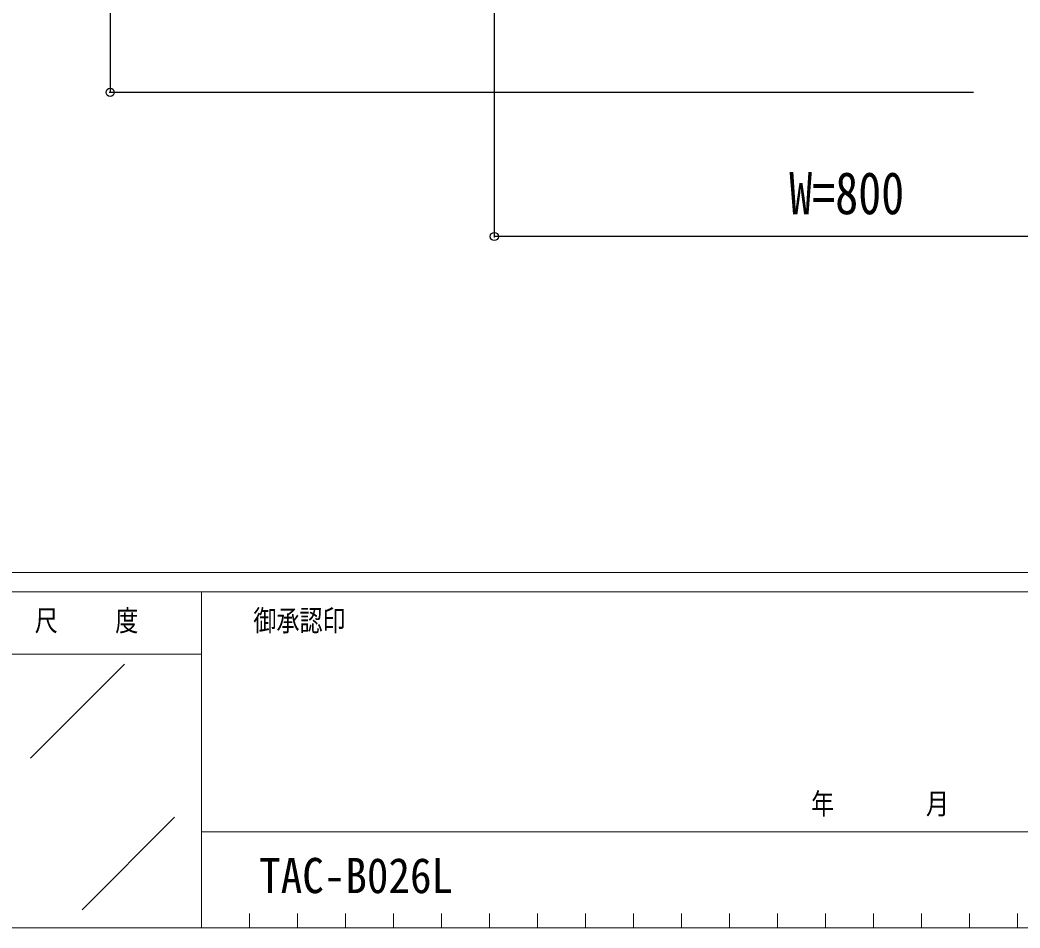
# Model space of a CAD drawing. Units: millimetres, scale not verified. Extents: x -4015 to 4015, y -2862 to 2860.
# Drawn here: x 1936 to 2977, y -2860 to -1915 of the extents above; entities that cross this region are included whole.
import ezdxf
from ezdxf.enums import TextEntityAlignment as Align

# ---------------------------------------------------------------- set-up
doc = ezdxf.new("R2010")
doc.units = ezdxf.units.MM
doc.header["$LTSCALE"] = 10
doc.layers.add('0-1_USER1', color=3, linetype='Continuous')
doc.layers.add('0-4_YKK_D', color=6, linetype='Continuous')
doc.layers.add('0-5_YKK_ZWAK', color=92, linetype='Continuous', lineweight=18)
doc.styles.add('ＭＳ ゴシック', font='')
doc.styles.get('ＭＳ ゴシック').set_extended_font_data('MS Gothic')

msp = doc.modelspace()

# ---------------------------------------------------------------- linework, layer by layer
at = {"layer": '0-4_YKK_D'}
for p, q in [((2029.69, -1629.9), (2029.69, -1989.9)), ((2429.69, -1681.9), (2429.69, -2140.9)), ((2928.69, -1989.9), (2028.69, -1989.9)), ((3229.69, -2139.9), (2429.69, -2139.9))]:
    msp.add_line(p, q, dxfattribs=at)
for centre in [(2029.69, -1989.9), (2429.69, -2139.9)]:
    msp.add_circle(centre, 4.25, dxfattribs=at)
at = {"layer": '0-5_YKK_ZWAK', "color": 7}
for p, q in [((3834.72, -2489.9), (-3965.28, -2489.9)), ((2124.72, -2509.9), (1924.72, -2509.9)), ((3157.22, -2509.9), (2124.72, -2509.9)), ((2124.72, -2509.9), (2124.72, -2859.9)), ((2124.72, -2759.9), (3157.22, -2759.9)), ((1924.72, -2859.9), (2124.72, -2859.9)), ((2124.72, -2859.9), (3157.22, -2859.9))]:
    msp.add_line(p, q, dxfattribs=at)
at = {"layer": '0-5_YKK_ZWAK'}
for p, q in [((1924.72, -2574.9), (2124.72, -2574.9)), ((1946.8, -2683.19), (2044.74, -2585.26)), ((2000.37, -2840.89), (2096.59, -2744.67)), ((2174.72, -2844.9), (2174.72, -2859.9)), ((2224.72, -2844.9), (2224.72, -2859.9)), ((2274.72, -2844.9), (2274.72, -2859.9)), ((2324.72, -2844.9), (2324.72, -2859.9)), ((2374.72, -2844.9), (2374.72, -2859.9)), ((2424.72, -2844.9), (2424.72, -2859.9)), ((2474.72, -2844.9), (2474.72, -2859.9)), ((2524.72, -2844.9), (2524.72, -2859.9)), ((2574.72, -2844.9), (2574.72, -2859.9)), ((2624.72, -2844.9), (2624.72, -2859.9)), ((2674.72, -2844.9), (2674.72, -2859.9)), ((2724.72, -2844.9), (2724.72, -2859.9)), ((2774.72, -2844.9), (2774.72, -2859.9)), ((2824.72, -2844.9), (2824.72, -2859.9)), ((2874.72, -2844.9), (2874.72, -2859.9)), ((2924.72, -2844.9), (2924.72, -2859.9)), ((2974.72, -2844.9), (2974.72, -2859.9))]:
    msp.add_line(p, q, dxfattribs=at)

# ---------------------------------------------------------------- texts
at = {"layer": '0-1_USER1', "style": 'ＭＳ ゴシック', "width": 0.9}
msp.add_text('TAC-B026L', height=36.66, dxfattribs=at).set_placement((2184.81, -2834.6), align=Align.BOTTOM_LEFT)
at = {"layer": '0-4_YKK_D', "style": 'ＭＳ ゴシック', "width": 0.8}
msp.add_text('W=800', height=43.99, dxfattribs=at).set_placement((2736.89, -2129.9), align=Align.BOTTOM_LEFT)
at = {"layer": '0-5_YKK_ZWAK', "color": 7, "style": 'ＭＳ ゴシック', "width": 0.8}
for s, p in [('尺     度', (1951.12, -2557.4)), ('御承認印', (2178.84, -2557.4)), ('年        月        日', (2759.61, -2748.11))]:
    msp.add_text(s, height=21.99, dxfattribs=at).set_placement(p, align=Align.BOTTOM_LEFT)

doc.saveas('drawing.dxf')
